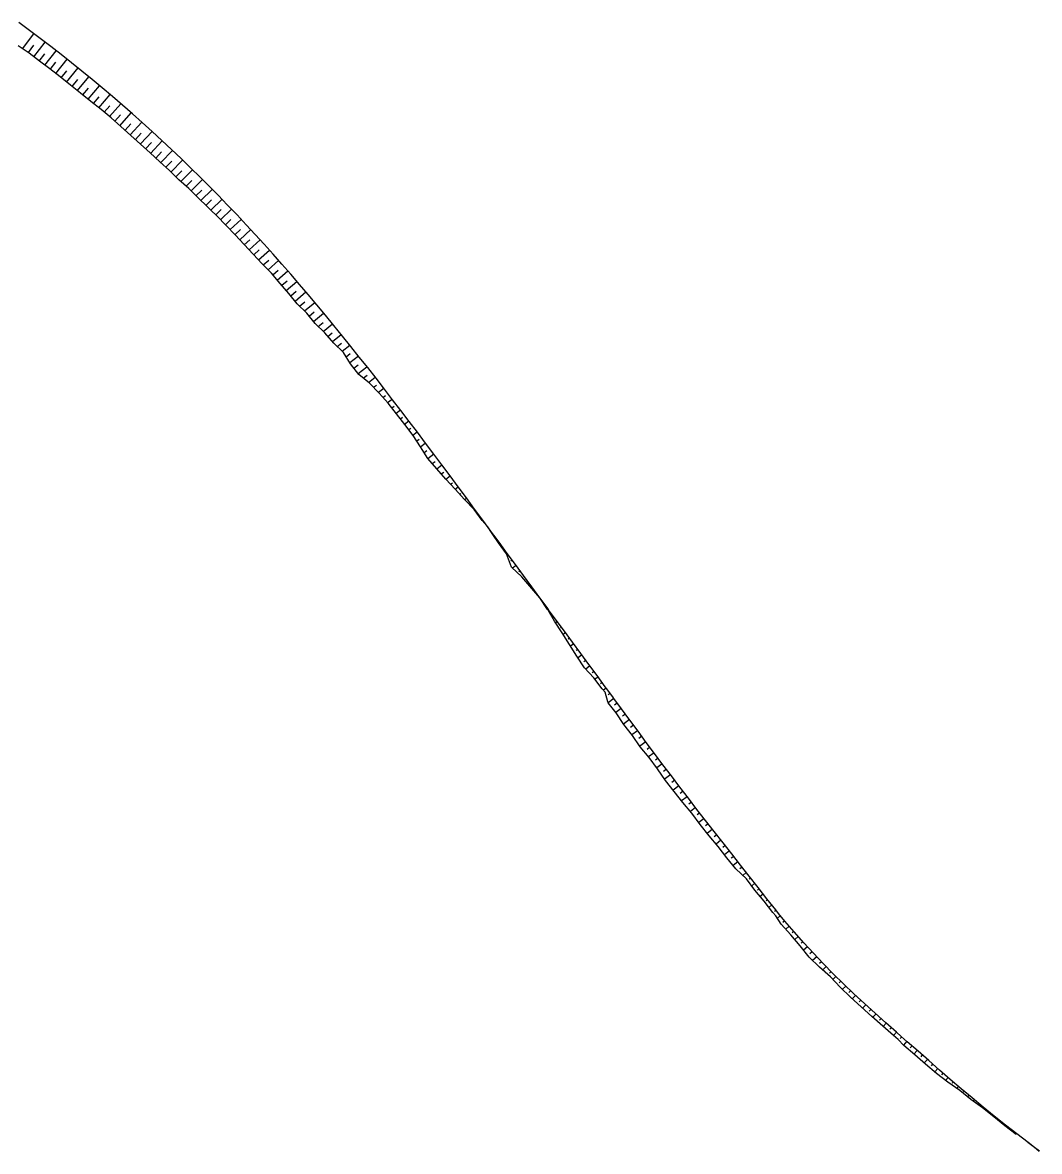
# Model space of a CAD drawing. Header units: metres. Extents: x 288738 to 324331, y 7399322 to 7465117.
# Drawn here: x 311206.3 to 311575.2, y 7432156.7 to 7432566.1 of the extents above; entities that cross this region are included whole.
import ezdxf

# ---------------------------------------------------------------- set-up
doc = ezdxf.new("R2010")
doc.units = ezdxf.units.M
doc.header["$LTSCALE"] = 10
for name, color, linetype in [('F-HZ-CORREDOR', 7, 'Continuous'), ('F-HZ-CORREDOR-FEAT', 2, 'Continuous'), ('F-HZ-TALUDE', 2, 'Continuous')]:
    doc.layers.add(name, color=color, linetype=linetype)

msp = doc.modelspace()

# ---------------------------------------------------------------- linework, layer by layer
at = {"layer": 'F-HZ-CORREDOR', "color": 10, "linetype": 'Continuous', "lineweight": -3}
for p, q in [((311206.267, 7432556.573, 725.06), (311210.37, 7432562.021, 718.24)), ((311210.344, 7432553.646, 724.952), (311214.418, 7432558.958, 718.257)), ((311208.345, 7432555.164, 724.948), (311210.372, 7432557.831, 721.598)), ((311212.33, 7432552.116, 724.971), (311214.381, 7432554.767, 721.618)), ((311214.322, 7432550.595, 724.958), (311218.436, 7432555.862, 718.274)), ((311216.309, 7432549.077, 724.943), (311218.37, 7432551.693, 721.613)), ((311218.293, 7432547.556, 724.915), (311222.416, 7432552.741, 718.291)), ((311220.272, 7432546.03, 724.889), (311222.335, 7432548.6, 721.594)), ((311222.234, 7432544.48, 724.876), (311226.368, 7432549.585, 718.307)), ((311226.153, 7432541.375, 724.831), (311230.292, 7432546.396, 718.324)), ((311224.195, 7432542.929, 724.858), (311226.265, 7432545.463, 721.587)), ((311228.111, 7432539.821, 724.795), (311230.177, 7432542.305, 721.564)), ((311230.07, 7432538.268, 724.745), (311234.187, 7432543.173, 718.341)), ((311232.027, 7432536.711, 724.688), (311234.075, 7432539.13, 721.519)), ((311233.981, 7432535.152, 724.626), (311238.052, 7432539.918, 718.358)), ((311235.907, 7432533.558, 724.595), (311237.94, 7432535.918, 721.481)), ((311237.814, 7432531.941, 724.586), (311241.89, 7432536.629, 718.374)), ((311239.701, 7432530.302, 724.593), (311241.749, 7432532.636, 721.488)), ((311241.58, 7432528.653, 724.607), (311245.699, 7432533.307, 718.391)), ((311245.299, 7432525.311, 724.653), (311249.479, 7432529.952, 718.408)), ((311243.442, 7432526.984, 724.629), (311245.516, 7432529.308, 721.514)), ((311247.18, 7432523.664, 724.624), (311249.268, 7432525.962, 721.52)), ((311249.064, 7432522.02, 724.589), (311253.229, 7432526.564, 718.425)), ((311250.884, 7432520.307, 724.627), (311252.987, 7432522.581, 721.53)), ((311252.709, 7432518.598, 724.657), (311256.949, 7432523.143, 718.442)), ((311254.571, 7432516.93, 724.613), (311256.683, 7432519.174, 721.531)), ((311256.428, 7432515.257, 724.572), (311260.638, 7432519.69, 718.458)), ((311258.265, 7432513.56, 724.545), (311260.367, 7432515.755, 721.506)), ((311260.086, 7432511.848, 724.535), (311264.296, 7432516.205, 718.475)), ((311261.87, 7432510.096, 724.563), (311263.992, 7432512.273, 721.524)), ((311263.693, 7432508.387, 724.526), (311267.924, 7432512.69, 718.492)), ((311265.576, 7432506.743, 724.388), (311267.649, 7432508.833, 721.444)), ((311267.403, 7432505.039, 724.322), (311271.516, 7432509.148, 718.509)), ((311269.173, 7432503.273, 724.33), (311271.238, 7432505.318, 721.424)), ((311270.953, 7432501.518, 724.31), (311275.081, 7432505.571, 718.526)), ((311272.742, 7432499.772, 724.27), (311274.797, 7432501.772, 721.402)), ((311274.554, 7432498.049, 724.187), (311278.616, 7432501.968, 718.543)), ((311276.362, 7432496.323, 724.092), (311278.364, 7432498.238, 721.321)), ((311278.112, 7432494.538, 724.068), (311282.11, 7432498.329, 718.559)), ((311279.846, 7432492.737, 724.065), (311281.849, 7432494.62, 721.316)), ((311281.604, 7432490.959, 724.012), (311285.579, 7432494.666, 718.576)), ((311283.365, 7432489.185, 723.952), (311285.334, 7432491.007, 721.268)), ((311285.022, 7432487.313, 724.014), (311289.016, 7432490.979, 718.593)), ((311286.68, 7432485.443, 724.075), (311288.704, 7432487.285, 721.338)), ((311288.419, 7432483.646, 724.009), (311292.424, 7432487.266, 718.61)), ((311290.155, 7432481.847, 723.944), (311292.137, 7432483.625, 721.281)), ((311291.874, 7432480.032, 723.886), (311295.802, 7432483.529, 718.627)), ((311293.598, 7432478.222, 723.818), (311295.54, 7432479.938, 721.227)), ((311295.34, 7432476.428, 723.711), (311299.149, 7432479.771, 718.644)), ((311297.046, 7432474.602, 723.649), (311298.929, 7432476.244, 721.15)), ((311298.663, 7432472.696, 723.694), (311302.469, 7432475.99, 718.661)), ((311300.294, 7432470.801, 723.716), (311302.207, 7432472.446, 721.192)), ((311301.946, 7432468.925, 723.698), (311305.764, 7432472.186, 718.677)), ((311303.556, 7432467.014, 723.73), (311305.479, 7432468.646, 721.208)), ((311305.109, 7432465.055, 723.826), (311309.032, 7432468.364, 718.694)), ((311306.782, 7432463.203, 723.755), (311308.718, 7432464.826, 721.229)), ((311308.573, 7432461.46, 723.516), (311312.265, 7432464.536, 718.711)), ((311310.231, 7432459.596, 723.445), (311312.053, 7432461.104, 721.08)), ((311311.783, 7432457.635, 723.509), (311315.481, 7432460.682, 718.717)), ((311313.487, 7432455.814, 723.355), (311315.281, 7432457.284, 721.035)), ((311315.288, 7432454.079, 723.065), (311318.661, 7432456.828, 718.713)), ((311316.997, 7432452.257, 722.893), (311318.621, 7432453.573, 720.802)), ((311318.658, 7432450.389, 722.782), (311321.829, 7432452.946, 718.708)), ((311320.419, 7432448.616, 722.525), (311321.908, 7432449.811, 720.615)), ((311322.22, 7432446.882, 722.209), (311324.96, 7432449.07, 718.703)), ((311323.654, 7432444.853, 722.356), (311325.085, 7432445.99, 720.528)), ((311324.963, 7432442.723, 722.659), (311328.07, 7432445.182, 718.697)), ((311326.449, 7432440.716, 722.741), (311328.038, 7432441.968, 720.718)), ((311327.984, 7432438.743, 722.759), (311331.184, 7432441.253, 718.692)), ((311329.858, 7432437.102, 722.297), (311331.279, 7432438.213, 720.493)), ((311331.804, 7432435.533, 721.733), (311334.208, 7432437.403, 718.687)), ((311333.592, 7432433.789, 721.393), (311334.662, 7432434.619, 720.039)), ((311335.344, 7432432.005, 721.104), (311337.261, 7432433.486, 718.682)), ((311337.015, 7432430.147, 720.917), (311337.902, 7432430.829, 719.798)), ((311338.672, 7432428.275, 720.748), (311340.316, 7432429.535, 718.676)), ((311340.241, 7432426.329, 720.686), (311341.041, 7432426.94, 719.68)), ((311341.797, 7432424.373, 720.64), (311343.364, 7432425.566, 718.671)), ((311343.328, 7432422.396, 720.62), (311344.105, 7432422.986, 719.644)), ((311344.856, 7432420.417, 720.602), (311346.4, 7432421.586, 718.666)), ((311346.374, 7432418.431, 720.59), (311347.143, 7432419.012, 719.626)), ((311347.892, 7432416.445, 720.577), (311349.423, 7432417.598, 718.66)), ((311349.254, 7432414.348, 720.749), (311350.09, 7432414.977, 719.703)), ((311350.608, 7432412.247, 720.93), (311352.429, 7432413.612, 718.655)), ((311351.924, 7432410.121, 721.151), (311352.924, 7432410.87, 719.901)), ((311353.239, 7432407.995, 721.372), (311355.421, 7432409.624, 718.649)), ((311354.87, 7432406.101, 721.196), (311355.892, 7432406.863, 719.921)), ((311356.506, 7432404.211, 721.013), (311358.408, 7432405.625, 718.644)), ((311358.177, 7432402.351, 720.781), (311359.036, 7432402.989, 719.711)), ((311359.847, 7432400.491, 720.548), (311361.381, 7432401.628, 718.638)), ((311361.552, 7432398.662, 720.265), (311362.207, 7432399.147, 719.45)), ((311363.256, 7432396.834, 719.983), (311364.342, 7432397.636, 718.633)), ((311364.933, 7432394.979, 719.735), (311365.377, 7432395.307, 719.182)), ((311366.609, 7432393.124, 719.487), (311367.301, 7432393.635, 718.627)), ((311368.334, 7432391.315, 719.171), (311368.554, 7432391.477, 718.897)), ((311370.059, 7432389.505, 718.854), (311370.247, 7432389.643, 718.622)), ((311371.557, 7432387.504, 718.833), (311371.643, 7432387.567, 718.726)), ((311373.054, 7432385.501, 718.813), (311373.212, 7432385.618, 718.616)), ((311572.207, 7432158.956, 718.509), (311572.225, 7432158.979, 718.48)), ((311574.182, 7432157.423, 718.54), (311574.199, 7432157.446, 718.511))]:
    msp.add_line(p, q, dxfattribs=at)
at = {"layer": 'F-HZ-CORREDOR', "color": 90, "linetype": 'Continuous', "lineweight": -3}
for p, q in [((311376.555, 7432381.075, 718.61), (311376.466, 7432381.01, 718.536)), ((311378.035, 7432379.063, 718.607), (311377.947, 7432378.998, 718.534)), ((311379.515, 7432377.05, 718.604), (311379.283, 7432376.879, 718.412)), ((311380.996, 7432375.036, 718.601), (311380.881, 7432374.951, 718.506)), ((311382.463, 7432373.041, 718.598), (311382.093, 7432372.77, 718.292)), ((311383.887, 7432371.104, 718.595), (311383.427, 7432370.766, 718.215)), ((311385.317, 7432369.159, 718.593), (311384.01, 7432368.198, 717.511)), ((311386.773, 7432367.18, 718.59), (311386.305, 7432366.836, 718.203)), ((311394.142, 7432357.159, 718.576), (311394.076, 7432357.111, 718.521)), ((311395.622, 7432355.147, 718.573), (311395.548, 7432355.093, 718.512)), ((311397.101, 7432353.134, 718.57), (311396.9, 7432352.986, 718.403)), ((311397.343, 7432352.806, 718.569), (311397.108, 7432352.633, 718.375)), ((311398.816, 7432350.802, 718.567), (311398.596, 7432350.64, 718.384)), ((311400.291, 7432348.797, 718.564), (311399.67, 7432348.34, 718.05)), ((311401.77, 7432346.786, 718.561), (311401.402, 7432346.515, 718.257)), ((311403.248, 7432344.775, 718.558), (311402.395, 7432344.148, 717.852)), ((311404.726, 7432342.765, 718.555), (311404.236, 7432342.405, 718.149)), ((311406.204, 7432340.756, 718.552), (311405.092, 7432339.938, 717.632)), ((311407.682, 7432338.746, 718.549), (311407.055, 7432338.285, 718.031)), ((311409.159, 7432336.737, 718.547), (311407.767, 7432335.713, 717.394)), ((311410.637, 7432334.727, 718.544), (311409.875, 7432334.167, 717.913)), ((311412.113, 7432332.72, 718.541), (311410.556, 7432331.575, 717.252)), ((311413.584, 7432330.72, 718.538), (311412.924, 7432330.235, 717.992)), ((311415.057, 7432328.717, 718.535), (311413.92, 7432327.881, 717.594)), ((311416.538, 7432326.703, 718.532), (311415.979, 7432326.292, 718.07)), ((311418.015, 7432324.695, 718.53), (311416.989, 7432323.941, 717.681)), ((311420.8, 7432320.907, 718.524), (311418.686, 7432319.352, 716.774)), ((311419.428, 7432322.773, 718.527), (311418.748, 7432322.272, 717.964)), ((311421.995, 7432319.285, 718.522), (311420.973, 7432318.533, 717.676)), ((311423.475, 7432317.274, 718.519), (311421.518, 7432315.833, 716.899)), ((311424.956, 7432315.266, 718.516), (311423.929, 7432314.509, 717.665)), ((311426.437, 7432313.258, 718.513), (311424.271, 7432311.66, 716.719)), ((311427.922, 7432311.25, 718.511), (311426.861, 7432310.466, 717.631)), ((311429.407, 7432309.243, 718.508), (311427.342, 7432307.715, 716.796)), ((311430.894, 7432307.238, 718.505), (311429.828, 7432306.448, 717.621)), ((311432.381, 7432305.234, 718.502), (311430.17, 7432303.593, 716.667)), ((311433.87, 7432303.235, 718.5), (311432.817, 7432302.451, 717.624)), ((311435.36, 7432301.237, 718.497), (311433.379, 7432299.76, 716.85)), ((311436.856, 7432299.239, 718.494), (311435.881, 7432298.51, 717.682)), ((311438.353, 7432297.241, 718.491), (311436.416, 7432295.788, 716.877)), ((311439.853, 7432295.25, 718.489), (311438.831, 7432294.482, 717.637)), ((311441.352, 7432293.261, 718.486), (311439.181, 7432291.624, 716.673)), ((311442.859, 7432291.274, 718.483), (311441.78, 7432290.458, 717.582)), ((311444.367, 7432289.287, 718.481), (311442.262, 7432287.688, 716.718)), ((311445.882, 7432287.304, 718.478), (311444.847, 7432286.516, 717.611)), ((311447.398, 7432285.323, 718.475), (311445.36, 7432283.764, 716.764)), ((311448.919, 7432283.349, 718.473), (311447.942, 7432282.598, 717.652)), ((311450.441, 7432281.376, 718.47), (311448.594, 7432279.952, 716.915)), ((311451.97, 7432279.407, 718.468), (311451.045, 7432278.69, 717.687)), ((311453.503, 7432277.441, 718.465), (311451.594, 7432275.954, 716.852)), ((311455.037, 7432275.475, 718.462), (311454.076, 7432274.722, 717.648)), ((311456.573, 7432273.51, 718.459), (311454.661, 7432272.006, 716.837)), ((311458.108, 7432271.545, 718.456), (311457.175, 7432270.807, 717.663)), ((311459.643, 7432269.581, 718.452), (311457.847, 7432268.153, 716.923)), ((311461.178, 7432267.616, 718.449), (311460.298, 7432266.912, 717.697)), ((311462.714, 7432265.652, 718.445), (311460.954, 7432264.236, 716.939)), ((311464.249, 7432263.687, 718.44), (311463.376, 7432262.98, 717.691)), ((311465.785, 7432261.722, 718.436), (311464.065, 7432260.322, 716.957)), ((311467.314, 7432259.765, 718.431), (311466.524, 7432259.117, 717.749)), ((311468.837, 7432257.817, 718.426), (311467.566, 7432256.768, 717.327)), ((311470.364, 7432255.863, 718.42), (311469.828, 7432255.418, 717.956)), ((311471.898, 7432253.899, 718.414), (311470.776, 7432252.961, 717.439)), ((311473.433, 7432251.936, 718.408), (311472.861, 7432251.454, 717.91)), ((311474.97, 7432249.969, 718.401), (311473.904, 7432249.064, 717.469)), ((311476.511, 7432248.004, 718.395), (311476.009, 7432247.574, 717.954)), ((311478.066, 7432246.055, 718.388), (311477.037, 7432245.169, 717.483)), ((311479.622, 7432244.107, 718.382), (311479.097, 7432243.651, 717.918)), ((311481.202, 7432242.186, 718.376), (311480.081, 7432241.205, 717.382)), ((311482.785, 7432240.282, 718.371), (311482.138, 7432239.711, 717.796)), ((311484.404, 7432238.386, 718.366), (311483.143, 7432237.264, 717.24)), ((311486.026, 7432236.491, 718.361), (311485.413, 7432235.942, 717.813)), ((311487.674, 7432234.622, 718.357), (311486.414, 7432233.483, 717.225)), ((311489.325, 7432232.757, 718.353), (311488.674, 7432232.163, 717.765)), ((311491, 7432230.917, 718.35), (311489.593, 7432229.624, 717.076)), ((311492.679, 7432229.084, 718.347), (311491.917, 7432228.378, 717.655)), ((311494.381, 7432227.271, 718.345), (311492.89, 7432225.879, 716.985)), ((311496.093, 7432225.465, 718.343), (311495.395, 7432224.809, 717.704)), ((311497.822, 7432223.68, 718.344), (311496.55, 7432222.474, 717.176)), ((311499.561, 7432221.907, 718.347), (311498.995, 7432221.366, 717.826)), ((311501.32, 7432220.145, 718.351), (311500.213, 7432219.079, 717.326)), ((311503.097, 7432218.395, 718.355), (311502.502, 7432217.818, 717.803)), ((311504.885, 7432216.659, 718.36), (311503.654, 7432215.453, 717.211)), ((311506.69, 7432214.939, 718.365), (311506.078, 7432214.335, 717.791)), ((311508.504, 7432213.23, 718.37), (311507.289, 7432212.021, 717.227)), ((311510.334, 7432211.538, 718.375), (311509.736, 7432210.938, 717.811)), ((311512.171, 7432209.853, 718.381), (311510.992, 7432208.661, 717.263)), ((311514.026, 7432208.188, 718.387), (311513.442, 7432207.592, 717.831)), ((311515.884, 7432206.525, 718.394), (311514.724, 7432205.333, 717.285)), ((311517.752, 7432204.874, 718.4), (311517.173, 7432204.274, 717.844)), ((311519.621, 7432203.222, 718.406), (311518.467, 7432202.018, 717.294)), ((311521.488, 7432201.572, 718.411), (311520.92, 7432200.973, 717.861)), ((311523.356, 7432199.921, 718.417), (311522.236, 7432198.733, 717.328)), ((311525.224, 7432198.27, 718.421), (311524.665, 7432197.673, 717.876)), ((311527.087, 7432196.623, 718.426), (311525.804, 7432195.24, 717.168)), ((311528.953, 7432194.974, 718.429), (311528.324, 7432194.291, 717.81)), ((311530.82, 7432193.325, 718.433), (311529.605, 7432191.995, 717.233)), ((311532.687, 7432191.674, 718.436), (311532.098, 7432191.025, 717.852)), ((311534.554, 7432190.024, 718.439), (311533.414, 7432188.755, 717.302)), ((311536.423, 7432188.375, 718.441), (311535.865, 7432187.748, 717.882)), ((311538.293, 7432186.726, 718.444), (311537.196, 7432185.484, 717.339)), ((311540.169, 7432185.089, 718.446), (311539.661, 7432184.511, 717.933)), ((311542.047, 7432183.458, 718.448), (311541.147, 7432182.423, 717.533)), ((311543.93, 7432181.838, 718.45), (311543.555, 7432181.404, 718.067)), ((311545.816, 7432180.227, 718.452), (311545.243, 7432179.557, 717.864)), ((311547.716, 7432178.618, 718.454), (311547.471, 7432178.329, 718.202)), ((311549.628, 7432177.012, 718.456), (311549.125, 7432176.415, 717.936)), ((311551.542, 7432175.416, 718.458), (311551.317, 7432175.147, 718.224)), ((311553.46, 7432173.833, 718.46), (311553.155, 7432173.466, 718.142)), ((311555.385, 7432172.252, 718.462), (311555.282, 7432172.127, 718.354)), ((311557.325, 7432170.677, 718.464), (311557.119, 7432170.424, 718.247)), ((311559.268, 7432169.107, 718.466), (311559.166, 7432168.98, 718.358)), ((311561.222, 7432167.548, 718.468), (311561.024, 7432167.302, 718.258)), ((311563.177, 7432165.993, 718.47), (311563.081, 7432165.872, 718.367)), ((311565.143, 7432164.45, 718.472), (311564.947, 7432164.202, 718.262))]:
    msp.add_line(p, q, dxfattribs=at)
at = {"layer": 'F-HZ-CORREDOR-FEAT', "color": 2, "linetype": 'Continuous', "lineweight": -3}
for p, q in [((311208.796, 7432563.202), (311204.934, 7432566.053)), ((311208.796, 7432563.202), (311204.934, 7432566.053)), ((311208.796, 7432563.202), (311204.934, 7432566.053)), ((311212.635, 7432560.32), (311208.796, 7432563.202)), ((311212.635, 7432560.32), (311208.796, 7432563.202)), ((311212.635, 7432560.32), (311208.796, 7432563.202)), ((311216.451, 7432557.405), (311212.635, 7432560.32)), ((311216.451, 7432557.405), (311212.635, 7432560.32)), ((311216.451, 7432557.405), (311212.635, 7432560.32)), ((311208.588, 7432554.999), (311204.656, 7432557.665)), ((311212.347, 7432552.103), (311208.588, 7432554.999)), ((311220.242, 7432554.459), (311216.451, 7432557.405)), ((311220.242, 7432554.459), (311216.451, 7432557.405)), ((311220.242, 7432554.459), (311216.451, 7432557.405)), ((311224.008, 7432551.482), (311220.242, 7432554.459)), ((311224.008, 7432551.482), (311220.242, 7432554.459)), ((311224.008, 7432551.482), (311220.242, 7432554.459)), ((311216.119, 7432549.223), (311212.347, 7432552.103)), ((311227.75, 7432548.474), (311224.008, 7432551.482)), ((311227.75, 7432548.474), (311224.008, 7432551.482)), ((311227.75, 7432548.474), (311224.008, 7432551.482)), ((311219.886, 7432546.335), (311216.119, 7432549.223)), ((311223.611, 7432543.393), (311219.886, 7432546.335)), ((311231.468, 7432545.434), (311227.75, 7432548.474)), ((311231.468, 7432545.434), (311227.75, 7432548.474)), ((311231.468, 7432545.434), (311227.75, 7432548.474)), ((311227.329, 7432540.441), (311223.611, 7432543.393)), ((311235.159, 7432542.364), (311231.468, 7432545.434)), ((311235.159, 7432542.364), (311231.468, 7432545.434)), ((311235.159, 7432542.364), (311231.468, 7432545.434)), ((311238.826, 7432539.264), (311235.159, 7432542.364)), ((311238.826, 7432539.264), (311235.159, 7432542.364)), ((311238.826, 7432539.264), (311235.159, 7432542.364)), ((311231.051, 7432537.49), (311227.329, 7432540.441)), ((311242.467, 7432536.133), (311238.826, 7432539.264)), ((311242.467, 7432536.133), (311238.826, 7432539.264)), ((311242.467, 7432536.133), (311238.826, 7432539.264)), ((311234.765, 7432534.526), (311231.051, 7432537.49)), ((311238.388, 7432531.455), (311234.765, 7432534.526)), ((311246.082, 7432532.972), (311242.467, 7432536.133)), ((311246.082, 7432532.972), (311242.467, 7432536.133)), ((311246.082, 7432532.972), (311242.467, 7432536.133)), ((311241.958, 7432528.321), (311238.388, 7432531.455)), ((311249.67, 7432529.782), (311246.082, 7432532.972)), ((311249.67, 7432529.782), (311246.082, 7432532.972)), ((311249.67, 7432529.782), (311246.082, 7432532.972)), ((311253.233, 7432526.561), (311249.67, 7432529.782)), ((311253.233, 7432526.561), (311249.67, 7432529.782)), ((311253.233, 7432526.561), (311249.67, 7432529.782)), ((311245.487, 7432525.142), (311241.958, 7432528.321)), ((311256.768, 7432523.312), (311253.233, 7432526.561)), ((311256.768, 7432523.312), (311253.233, 7432526.561)), ((311256.768, 7432523.312), (311253.233, 7432526.561)), ((311249.067, 7432522.018), (311245.487, 7432525.142)), ((311252.527, 7432518.762), (311249.067, 7432522.018)), ((311260.277, 7432520.033), (311256.768, 7432523.312)), ((311260.277, 7432520.033), (311256.768, 7432523.312)), ((311260.277, 7432520.033), (311256.768, 7432523.312)), ((311256.066, 7432515.591), (311252.527, 7432518.762)), ((311263.758, 7432516.725), (311260.277, 7432520.033)), ((311263.758, 7432516.725), (311260.277, 7432520.033)), ((311263.758, 7432516.725), (311260.277, 7432520.033)), ((311259.557, 7432512.367), (311256.066, 7432515.591)), ((311267.213, 7432513.388), (311263.758, 7432516.725)), ((311267.213, 7432513.388), (311263.758, 7432516.725)), ((311267.213, 7432513.388), (311263.758, 7432516.725)), ((311270.639, 7432510.023), (311267.213, 7432513.388)), ((311270.639, 7432510.023), (311267.213, 7432513.388)), ((311270.639, 7432510.023), (311267.213, 7432513.388)), ((311262.948, 7432509.037), (311259.557, 7432512.367)), ((311274.038, 7432506.63), (311270.639, 7432510.023)), ((311274.038, 7432506.63), (311270.639, 7432510.023)), ((311274.038, 7432506.63), (311270.639, 7432510.023)), ((311266.535, 7432505.905), (311262.948, 7432509.037)), ((311269.9, 7432502.547), (311266.535, 7432505.905)), ((311277.408, 7432503.208), (311274.038, 7432506.63)), ((311277.408, 7432503.208), (311274.038, 7432506.63)), ((311277.408, 7432503.208), (311274.038, 7432506.63)), ((311273.303, 7432499.224), (311269.9, 7432502.547)), ((311278.638, 7432501.946), (311277.408, 7432503.208)), ((311278.638, 7432501.946), (311277.408, 7432503.208)), ((311278.638, 7432501.946), (311277.408, 7432503.208)), ((311280.749, 7432499.755), (311278.638, 7432501.946)), ((311280.749, 7432499.755), (311278.638, 7432501.946)), ((311280.749, 7432499.755), (311278.638, 7432501.946)), ((311274.576, 7432498.028), (311273.303, 7432499.224)), ((311276.757, 7432495.945), (311274.576, 7432498.028)), ((311284.069, 7432496.274), (311280.749, 7432499.755)), ((311284.069, 7432496.274), (311280.749, 7432499.755)), ((311284.069, 7432496.274), (311280.749, 7432499.755)), ((311280.063, 7432492.512), (311276.757, 7432495.945)), ((311287.366, 7432492.763), (311284.069, 7432496.274)), ((311287.366, 7432492.763), (311284.069, 7432496.274)), ((311287.366, 7432492.763), (311284.069, 7432496.274)), ((311283.427, 7432489.121), (311280.063, 7432492.512)), ((311286.592, 7432485.534), (311283.427, 7432489.121)), ((311290.64, 7432489.223), (311287.366, 7432492.763)), ((311290.64, 7432489.223), (311287.366, 7432492.763)), ((311290.64, 7432489.223), (311287.366, 7432492.763)), ((311293.893, 7432485.654), (311290.64, 7432489.223)), ((311293.893, 7432485.654), (311290.64, 7432489.223)), ((311293.893, 7432485.654), (311290.64, 7432489.223)), ((311289.924, 7432482.09), (311286.592, 7432485.534)), ((311297.124, 7432482.057), (311293.893, 7432485.654)), ((311297.124, 7432482.057), (311293.893, 7432485.654)), ((311297.124, 7432482.057), (311293.893, 7432485.654)), ((311293.226, 7432478.605), (311289.924, 7432482.09)), ((311300.334, 7432478.432), (311297.124, 7432482.057)), ((311300.334, 7432478.432), (311297.124, 7432482.057)), ((311300.334, 7432478.432), (311297.124, 7432482.057)), ((311296.579, 7432475.153), (311293.226, 7432478.605)), ((311303.524, 7432474.782), (311300.334, 7432478.432)), ((311303.524, 7432474.782), (311300.334, 7432478.432)), ((311303.524, 7432474.782), (311300.334, 7432478.432)), ((311299.694, 7432471.481), (311296.579, 7432475.153)), ((311306.695, 7432471.107), (311303.524, 7432474.782)), ((311306.695, 7432471.107), (311303.524, 7432474.782)), ((311306.695, 7432471.107), (311303.524, 7432474.782)), ((311302.883, 7432467.862), (311299.694, 7432471.481)), ((311309.847, 7432467.407), (311306.695, 7432471.107)), ((311309.847, 7432467.407), (311306.695, 7432471.107)), ((311309.847, 7432467.407), (311306.695, 7432471.107)), ((311305.885, 7432464.076), (311302.883, 7432467.862)), ((311312.982, 7432463.685), (311309.847, 7432467.407)), ((311312.982, 7432463.685), (311309.847, 7432467.407)), ((311312.982, 7432463.685), (311309.847, 7432467.407)), ((311309.371, 7432460.683), (311305.885, 7432464.076)), ((311312.379, 7432456.881), (311309.371, 7432460.683)), ((311316.099, 7432459.94), (311312.982, 7432463.685)), ((311316.099, 7432459.94), (311312.982, 7432463.685)), ((311316.099, 7432459.94), (311312.982, 7432463.685)), ((311315.9, 7432453.489), (311312.379, 7432456.881)), ((311319.2, 7432456.173), (311316.099, 7432459.94)), ((311319.2, 7432456.173), (311316.099, 7432459.94)), ((311319.2, 7432456.173), (311316.099, 7432459.94)), ((311322.286, 7432452.386), (311319.2, 7432456.173)), ((311322.286, 7432452.386), (311319.2, 7432456.173)), ((311322.286, 7432452.386), (311319.2, 7432456.173)), ((311319.137, 7432449.85), (311315.9, 7432453.489)), ((311325.356, 7432448.579), (311322.286, 7432452.386)), ((311325.356, 7432448.579), (311322.286, 7432452.386)), ((311325.356, 7432448.579), (311322.286, 7432452.386)), ((311322.677, 7432446.442), (311319.137, 7432449.85)), ((311328.413, 7432444.753), (311325.356, 7432448.579)), ((311328.413, 7432444.753), (311325.356, 7432448.579)), ((311328.413, 7432444.753), (311325.356, 7432448.579)), ((311325.252, 7432442.254), (311322.677, 7432446.442)), ((311331.457, 7432440.908), (311328.413, 7432444.753)), ((311331.457, 7432440.908), (311328.413, 7432444.753)), ((311331.457, 7432440.908), (311328.413, 7432444.753)), ((311328.253, 7432438.397), (311325.252, 7432442.254)), ((311334.488, 7432437.046), (311331.457, 7432440.908)), ((311334.488, 7432437.046), (311331.457, 7432440.908)), ((311334.488, 7432437.046), (311331.457, 7432440.908)), ((311332.166, 7432435.24), (311328.253, 7432438.397)), ((311337.509, 7432433.168), (311334.488, 7432437.046)), ((311337.509, 7432433.168), (311334.488, 7432437.046)), ((311337.509, 7432433.168), (311334.488, 7432437.046)), ((311335.628, 7432431.716), (311332.166, 7432435.24)), ((311338.891, 7432428.026), (311335.628, 7432431.716)), ((311340.518, 7432429.274), (311337.509, 7432433.168)), ((311340.518, 7432429.274), (311337.509, 7432433.168)), ((311340.518, 7432429.274), (311337.509, 7432433.168)), ((311341.956, 7432424.174), (311338.891, 7432428.026)), ((311343.519, 7432425.364), (311340.518, 7432429.274)), ((311343.519, 7432425.364), (311340.518, 7432429.274)), ((311343.519, 7432425.364), (311340.518, 7432429.274)), ((311344.967, 7432420.272), (311341.956, 7432424.174)), ((311346.511, 7432421.441), (311343.519, 7432425.364)), ((311346.511, 7432421.441), (311343.519, 7432425.364)), ((311346.511, 7432421.441), (311343.519, 7432425.364)), ((311347.964, 7432416.351), (311344.967, 7432420.272)), ((311349.495, 7432417.504), (311346.511, 7432421.441)), ((311349.495, 7432417.504), (311346.511, 7432421.441)), ((311349.495, 7432417.504), (311346.511, 7432421.441)), ((311350.647, 7432412.186), (311347.964, 7432416.351)), ((311352.472, 7432413.554), (311349.495, 7432417.504)), ((311352.472, 7432413.554), (311349.495, 7432417.504)), ((311352.472, 7432413.554), (311349.495, 7432417.504)), ((311353.259, 7432407.962), (311350.647, 7432412.186)), ((311355.444, 7432409.593), (311352.472, 7432413.554)), ((311355.444, 7432409.593), (311352.472, 7432413.554)), ((311355.444, 7432409.593), (311352.472, 7432413.554)), ((311356.51, 7432404.207), (311353.259, 7432407.962)), ((311358.411, 7432405.62), (311355.444, 7432409.593)), ((311358.411, 7432405.62), (311355.444, 7432409.593)), ((311358.411, 7432405.62), (311355.444, 7432409.593)), ((311359.839, 7432400.499), (311356.51, 7432404.207)), ((311361.375, 7432401.637), (311358.411, 7432405.62)), ((311361.375, 7432401.637), (311358.411, 7432405.62)), ((311361.375, 7432401.637), (311358.411, 7432405.62)), ((311363.249, 7432396.842), (311359.839, 7432400.499)), ((311364.336, 7432397.645), (311361.375, 7432401.637)), ((311364.336, 7432397.645), (311361.375, 7432401.637)), ((311364.336, 7432397.645), (311361.375, 7432401.637)), ((311366.602, 7432393.132), (311363.249, 7432396.842)), ((311367.295, 7432393.643), (311364.336, 7432397.645)), ((311367.295, 7432393.643), (311364.336, 7432397.645)), ((311367.295, 7432393.643), (311364.336, 7432397.645)), ((311370.067, 7432389.497), (311366.602, 7432393.132)), ((311370.253, 7432389.634), (311367.295, 7432393.643)), ((311370.253, 7432389.634), (311367.295, 7432393.643)), ((311370.253, 7432389.634), (311367.295, 7432393.643)), ((311373.054, 7432385.501), (311370.067, 7432389.497)), ((311373.212, 7432385.618), (311370.253, 7432389.634)), ((311373.212, 7432385.618), (311370.253, 7432389.634)), ((311373.212, 7432385.618), (311370.253, 7432389.634)), ((311376.172, 7432381.595), (311373.212, 7432385.618)), ((311376.172, 7432381.595), (311373.212, 7432385.618)), ((311377.124, 7432380.018), (311376.109, 7432381.548)), ((311377.259, 7432380.117), (311376.172, 7432381.595)), ((311377.259, 7432380.117), (311376.172, 7432381.595)), ((311377.259, 7432380.117), (311376.172, 7432381.595)), ((311378.901, 7432377.396), (311377.124, 7432380.018)), ((311379.134, 7432377.567), (311377.259, 7432380.117)), ((311379.134, 7432377.567), (311377.259, 7432380.117)), ((311379.134, 7432377.567), (311377.259, 7432380.117)), ((311381.869, 7432373.371), (311378.901, 7432377.396)), ((311382.097, 7432373.539), (311379.134, 7432377.567)), ((311382.097, 7432373.539), (311379.134, 7432377.567)), ((311382.097, 7432373.539), (311379.134, 7432377.567)), ((311383.685, 7432368.501), (311381.869, 7432373.371)), ((311385.059, 7432369.511), (311382.097, 7432373.539)), ((311385.059, 7432369.511), (311382.097, 7432373.539)), ((311385.059, 7432369.511), (311382.097, 7432373.539)), ((311387.404, 7432365.029), (311383.685, 7432368.501)), ((311388.021, 7432365.483), (311385.059, 7432369.511)), ((311388.021, 7432365.483), (311385.059, 7432369.511)), ((311388.021, 7432365.483), (311385.059, 7432369.511)), ((311390.983, 7432361.455), (311388.021, 7432365.483)), ((311390.983, 7432361.455), (311388.021, 7432365.483)), ((311393.945, 7432357.426), (311390.983, 7432361.455)), ((311393.945, 7432357.426), (311390.983, 7432361.455)), ((311396.691, 7432353.239), (311393.89, 7432357.386)), ((311396.907, 7432353.398), (311393.945, 7432357.426)), ((311396.907, 7432353.398), (311393.945, 7432357.426)), ((311396.907, 7432353.398), (311393.945, 7432357.426)), ((311396.9, 7432352.986), (311396.691, 7432353.239)), ((311399.281, 7432348.937), (311396.9, 7432352.986)), ((311397.101, 7432353.134), (311396.907, 7432353.398)), ((311397.101, 7432353.134), (311396.907, 7432353.398)), ((311397.101, 7432353.134), (311396.907, 7432353.398)), ((311399.869, 7432349.37), (311397.101, 7432353.134)), ((311399.869, 7432349.37), (311397.101, 7432353.134)), ((311399.869, 7432349.37), (311397.101, 7432353.134)), ((311402.014, 7432344.741), (311399.281, 7432348.937)), ((311402.831, 7432345.342), (311399.869, 7432349.37)), ((311402.831, 7432345.342), (311399.869, 7432349.37)), ((311402.831, 7432345.342), (311399.869, 7432349.37)), ((311404.721, 7432340.525), (311402.014, 7432344.741)), ((311405.794, 7432341.314), (311402.831, 7432345.342)), ((311405.794, 7432341.314), (311402.831, 7432345.342)), ((311405.794, 7432341.314), (311402.831, 7432345.342)), ((311407.399, 7432336.288), (311404.721, 7432340.525)), ((311408.756, 7432337.286), (311405.794, 7432341.314)), ((311408.756, 7432337.286), (311405.794, 7432341.314)), ((311408.756, 7432337.286), (311405.794, 7432341.314)), ((311411.718, 7432333.258), (311408.756, 7432337.286)), ((311411.718, 7432333.258), (311408.756, 7432337.286)), ((311411.718, 7432333.258), (311408.756, 7432337.286)), ((311410.097, 7432332.066), (311407.399, 7432336.288)), ((311414.68, 7432329.23), (311411.718, 7432333.258)), ((311414.68, 7432329.23), (311411.718, 7432333.258)), ((311414.68, 7432329.23), (311411.718, 7432333.258)), ((311413.538, 7432328.39), (311410.097, 7432332.066)), ((311417.642, 7432325.201), (311414.68, 7432329.23)), ((311417.642, 7432325.201), (311414.68, 7432329.23)), ((311417.642, 7432325.201), (311414.68, 7432329.23)), ((311416.539, 7432324.39), (311413.538, 7432328.39)), ((311418.564, 7432323.947), (311417.642, 7432325.201)), ((311418.564, 7432323.947), (311417.642, 7432325.201)), ((311418.564, 7432323.947), (311417.642, 7432325.201)), ((311417.653, 7432323.277), (311416.539, 7432324.39)), ((311418.632, 7432319.72), (311417.653, 7432323.277)), ((311420.606, 7432321.172), (311418.564, 7432323.947)), ((311420.606, 7432321.172), (311418.564, 7432323.947)), ((311420.606, 7432321.172), (311418.564, 7432323.947)), ((311420.8, 7432320.907), (311420.606, 7432321.172)), ((311420.8, 7432320.907), (311420.606, 7432321.172)), ((311420.8, 7432320.907), (311420.606, 7432321.172)), ((311423.577, 7432317.136), (311420.8, 7432320.907)), ((311423.577, 7432317.136), (311420.8, 7432320.907)), ((311423.577, 7432317.136), (311420.8, 7432320.907)), ((311418.686, 7432319.352), (311418.632, 7432319.72)), ((311421.626, 7432315.699), (311418.686, 7432319.352)), ((311426.558, 7432313.095), (311423.577, 7432317.136)), ((311426.558, 7432313.095), (311423.577, 7432317.136)), ((311426.558, 7432313.095), (311423.577, 7432317.136)), ((311424.382, 7432311.49), (311421.626, 7432315.699)), ((311429.549, 7432309.05), (311426.558, 7432313.095)), ((311429.549, 7432309.05), (311426.558, 7432313.095)), ((311429.549, 7432309.05), (311426.558, 7432313.095)), ((311427.49, 7432307.527), (311424.382, 7432311.49)), ((311432.553, 7432305.002), (311429.549, 7432309.05)), ((311432.553, 7432305.002), (311429.549, 7432309.05)), ((311432.553, 7432305.002), (311429.549, 7432309.05)), ((311430.333, 7432303.354), (311427.49, 7432307.527)), ((311435.571, 7432300.954), (311432.553, 7432305.002)), ((311435.571, 7432300.954), (311432.553, 7432305.002)), ((311435.571, 7432300.954), (311432.553, 7432305.002)), ((311433.609, 7432299.49), (311430.333, 7432303.354)), ((311438.605, 7432296.904), (311435.571, 7432300.954)), ((311438.605, 7432296.904), (311435.571, 7432300.954)), ((311438.605, 7432296.904), (311435.571, 7432300.954)), ((311436.67, 7432295.453), (311433.609, 7432299.49)), ((311441.658, 7432292.856), (311438.605, 7432296.904)), ((311441.658, 7432292.856), (311438.605, 7432296.904)), ((311441.658, 7432292.856), (311438.605, 7432296.904)), ((311439.46, 7432291.198), (311436.67, 7432295.453)), ((311444.729, 7432288.811), (311441.658, 7432292.856)), ((311444.729, 7432288.811), (311441.658, 7432292.856)), ((311444.729, 7432288.811), (311441.658, 7432292.856)), ((311442.635, 7432287.22), (311439.46, 7432291.198)), ((311447.822, 7432284.77), (311444.729, 7432288.811)), ((311447.822, 7432284.77), (311444.729, 7432288.811)), ((311447.822, 7432284.77), (311444.729, 7432288.811)), ((311445.792, 7432283.215), (311442.635, 7432287.22)), ((311450.937, 7432280.734), (311447.822, 7432284.77)), ((311450.937, 7432280.734), (311447.822, 7432284.77)), ((311450.937, 7432280.734), (311447.822, 7432284.77)), ((311449.125, 7432279.333), (311445.792, 7432283.215)), ((311454.077, 7432276.704), (311450.937, 7432280.734)), ((311454.077, 7432276.704), (311450.937, 7432280.734)), ((311454.077, 7432276.704), (311450.937, 7432280.734)), ((311452.146, 7432275.198), (311449.125, 7432279.333)), ((311457.228, 7432272.672), (311454.077, 7432276.704)), ((311457.228, 7432272.672), (311454.077, 7432276.704)), ((311457.228, 7432272.672), (311454.077, 7432276.704)), ((311455.321, 7432271.168), (311452.146, 7432275.198)), ((311460.385, 7432268.631), (311457.228, 7432272.672)), ((311460.385, 7432268.631), (311457.228, 7432272.672)), ((311460.385, 7432268.631), (311457.228, 7432272.672)), ((311458.624, 7432267.227), (311455.321, 7432271.168)), ((311463.549, 7432264.583), (311460.385, 7432268.631)), ((311463.549, 7432264.583), (311460.385, 7432268.631)), ((311463.549, 7432264.583), (311460.385, 7432268.631)), ((311461.79, 7432263.163), (311458.624, 7432267.227)), ((311466.719, 7432260.526), (311463.549, 7432264.583)), ((311466.719, 7432260.526), (311463.549, 7432264.583)), ((311466.719, 7432260.526), (311463.549, 7432264.583)), ((311465.016, 7432259.134), (311461.79, 7432263.163)), ((311469.897, 7432256.461), (311466.719, 7432260.526)), ((311469.897, 7432256.461), (311466.719, 7432260.526)), ((311469.897, 7432256.461), (311466.719, 7432260.526)), ((311468.841, 7432255.585), (311465.016, 7432259.134)), ((311471.92, 7432251.409), (311468.841, 7432255.585)), ((311473.081, 7432252.385), (311469.897, 7432256.461)), ((311473.081, 7432252.385), (311469.897, 7432256.461)), ((311473.081, 7432252.385), (311469.897, 7432256.461)), ((311475.273, 7432247.446), (311471.92, 7432251.409)), ((311476.274, 7432248.301), (311473.081, 7432252.385)), ((311476.274, 7432248.301), (311473.081, 7432252.385)), ((311476.274, 7432248.301), (311473.081, 7432252.385)), ((311478.463, 7432243.327), (311475.273, 7432247.446)), ((311479.514, 7432244.24), (311476.274, 7432248.301)), ((311479.514, 7432244.24), (311476.274, 7432248.301)), ((311479.514, 7432244.24), (311476.274, 7432248.301)), ((311479.489, 7432242.069), (311478.463, 7432243.327)), ((311480.539, 7432242.985), (311479.514, 7432244.24)), ((311480.539, 7432242.985), (311479.514, 7432244.24)), ((311480.539, 7432242.985), (311479.514, 7432244.24)), ((311481.531, 7432239.084), (311479.489, 7432242.069)), ((311482.829, 7432240.229), (311480.539, 7432242.985)), ((311482.829, 7432240.229), (311480.539, 7432242.985)), ((311482.829, 7432240.229), (311480.539, 7432242.985)), ((311484.99, 7432235.178), (311481.531, 7432239.084)), ((311486.211, 7432236.275), (311482.829, 7432240.229)), ((311486.211, 7432236.275), (311482.829, 7432240.229)), ((311486.211, 7432236.275), (311482.829, 7432240.229)), ((311488.348, 7432231.181), (311484.99, 7432235.178)), ((311489.66, 7432232.379), (311486.211, 7432236.275)), ((311489.66, 7432232.379), (311486.211, 7432236.275)), ((311489.66, 7432232.379), (311486.211, 7432236.275)), ((311491.616, 7432227.095), (311488.348, 7432231.181)), ((311493.175, 7432228.542), (311489.66, 7432232.379)), ((311493.175, 7432228.542), (311489.66, 7432232.379)), ((311493.175, 7432228.542), (311489.66, 7432232.379)), ((311495.397, 7432223.485), (311491.616, 7432227.095)), ((311496.756, 7432224.766), (311493.175, 7432228.542)), ((311496.756, 7432224.766), (311493.175, 7432228.542)), ((311496.756, 7432224.766), (311493.175, 7432228.542)), ((311499.335, 7432220.031), (311495.397, 7432223.485)), ((311500.4, 7432221.052), (311496.756, 7432224.766)), ((311500.4, 7432221.052), (311496.756, 7432224.766)), ((311500.4, 7432221.052), (311496.756, 7432224.766)), ((311502.873, 7432216.196), (311499.335, 7432220.031)), ((311504.107, 7432217.4), (311500.4, 7432221.052)), ((311504.107, 7432217.4), (311500.4, 7432221.052)), ((311504.107, 7432217.4), (311500.4, 7432221.052)), ((311506.653, 7432212.599), (311502.873, 7432216.196)), ((311507.875, 7432213.811), (311504.107, 7432217.4)), ((311507.875, 7432213.811), (311504.107, 7432217.4)), ((311507.875, 7432213.811), (311504.107, 7432217.4)), ((311510.513, 7432209.087), (311506.653, 7432212.599)), ((311511.695, 7432210.28), (311507.875, 7432213.811)), ((311511.695, 7432210.28), (311507.875, 7432213.811)), ((311511.695, 7432210.28), (311507.875, 7432213.811)), ((311514.407, 7432205.614), (311510.513, 7432209.087)), ((311515.567, 7432206.805), (311511.695, 7432210.28)), ((311515.567, 7432206.805), (311511.695, 7432210.28)), ((311515.567, 7432206.805), (311511.695, 7432210.28)), ((311519.464, 7432203.361), (311515.567, 7432206.805)), ((311519.464, 7432203.361), (311515.567, 7432206.805)), ((311519.464, 7432203.361), (311515.567, 7432206.805)), ((311518.309, 7432202.156), (311514.407, 7432205.614)), ((311523.358, 7432199.919), (311519.464, 7432203.361)), ((311523.358, 7432199.919), (311519.464, 7432203.361)), ((311523.358, 7432199.919), (311519.464, 7432203.361)), ((311522.238, 7432198.731), (311518.309, 7432202.156)), ((311523.967, 7432197.225), (311522.238, 7432198.731)), ((311525.072, 7432198.405), (311523.358, 7432199.919)), ((311525.072, 7432198.405), (311523.358, 7432199.919)), ((311525.072, 7432198.405), (311523.358, 7432199.919)), ((311527.25, 7432196.479), (311525.072, 7432198.405)), ((311527.25, 7432196.479), (311525.072, 7432198.405)), ((311527.25, 7432196.479), (311525.072, 7432198.405)), ((311525.952, 7432195.079), (311523.967, 7432197.225)), ((311529.934, 7432191.717), (311525.952, 7432195.079)), ((311531.141, 7432193.041), (311527.25, 7432196.479)), ((311531.141, 7432193.041), (311527.25, 7432196.479)), ((311531.141, 7432193.041), (311527.25, 7432196.479)), ((311533.9, 7432188.342), (311529.934, 7432191.717)), ((311535.031, 7432189.603), (311531.141, 7432193.041)), ((311535.031, 7432189.603), (311531.141, 7432193.041)), ((311535.031, 7432189.603), (311531.141, 7432193.041)), ((311537.832, 7432184.933), (311533.9, 7432188.342)), ((311538.924, 7432186.17), (311535.031, 7432189.603)), ((311538.924, 7432186.17), (311535.031, 7432189.603)), ((311538.924, 7432186.17), (311535.031, 7432189.603)), ((311542.842, 7432182.767), (311538.924, 7432186.17)), ((311542.842, 7432182.767), (311538.924, 7432186.17)), ((311542.842, 7432182.767), (311538.924, 7432186.17)), ((311541.99, 7432181.785), (311537.832, 7432184.933)), ((311546.305, 7432178.829), (311541.99, 7432181.785)), ((311546.789, 7432179.397), (311542.842, 7432182.767)), ((311546.789, 7432179.397), (311542.842, 7432182.767)), ((311546.789, 7432179.397), (311542.842, 7432182.767)), ((311550.253, 7432175.45), (311546.305, 7432178.829)), ((311550.763, 7432176.059), (311546.789, 7432179.397)), ((311550.763, 7432176.059), (311546.789, 7432179.397)), ((311550.763, 7432176.059), (311546.789, 7432179.397)), ((311554.56, 7432172.506), (311550.253, 7432175.45)), ((311554.765, 7432172.755), (311550.763, 7432176.059)), ((311554.765, 7432172.755), (311550.763, 7432176.059)), ((311554.765, 7432172.755), (311550.763, 7432176.059)), ((311558.588, 7432169.23), (311554.56, 7432172.506)), ((311558.795, 7432169.485), (311554.765, 7432172.755)), ((311558.795, 7432169.485), (311554.765, 7432172.755)), ((311558.795, 7432169.485), (311554.765, 7432172.755)), ((311562.851, 7432166.248), (311558.795, 7432169.485)), ((311562.851, 7432166.248), (311558.795, 7432169.485)), ((311562.851, 7432166.248), (311558.795, 7432169.485)), ((311562.659, 7432166.007), (311558.588, 7432169.23)), ((311566.735, 7432162.792), (311562.659, 7432166.007)), ((311566.934, 7432163.046), (311562.851, 7432166.248)), ((311566.934, 7432163.046), (311562.851, 7432166.248)), ((311566.934, 7432163.046), (311562.851, 7432166.248)), ((311571.044, 7432159.877), (311566.934, 7432163.046)), ((311571.044, 7432159.877), (311566.934, 7432163.046)), ((311573.372, 7432158.063), (311571.029, 7432159.859)), ((311573.393, 7432158.091), (311571.044, 7432159.877)), ((311573.393, 7432158.091), (311571.044, 7432159.877)), ((311573.393, 7432158.091), (311571.044, 7432159.877)), ((311575.127, 7432156.676), (311573.372, 7432158.063)), ((311575.179, 7432156.744), (311573.393, 7432158.091)), ((311575.179, 7432156.744), (311573.393, 7432158.091)), ((311575.179, 7432156.744), (311573.393, 7432158.091))]:
    msp.add_line(p, q, dxfattribs=at)
at = {"layer": 'F-HZ-TALUDE'}
for points in [[(311376.109, 7432381.548), (311375.021, 7432383.16), (311373.054, 7432385.501)], [(311393.89, 7432357.386), (311387.404, 7432365.029)]]:
    msp.add_lwpolyline(points, dxfattribs=at)

doc.saveas('drawing.dxf')
